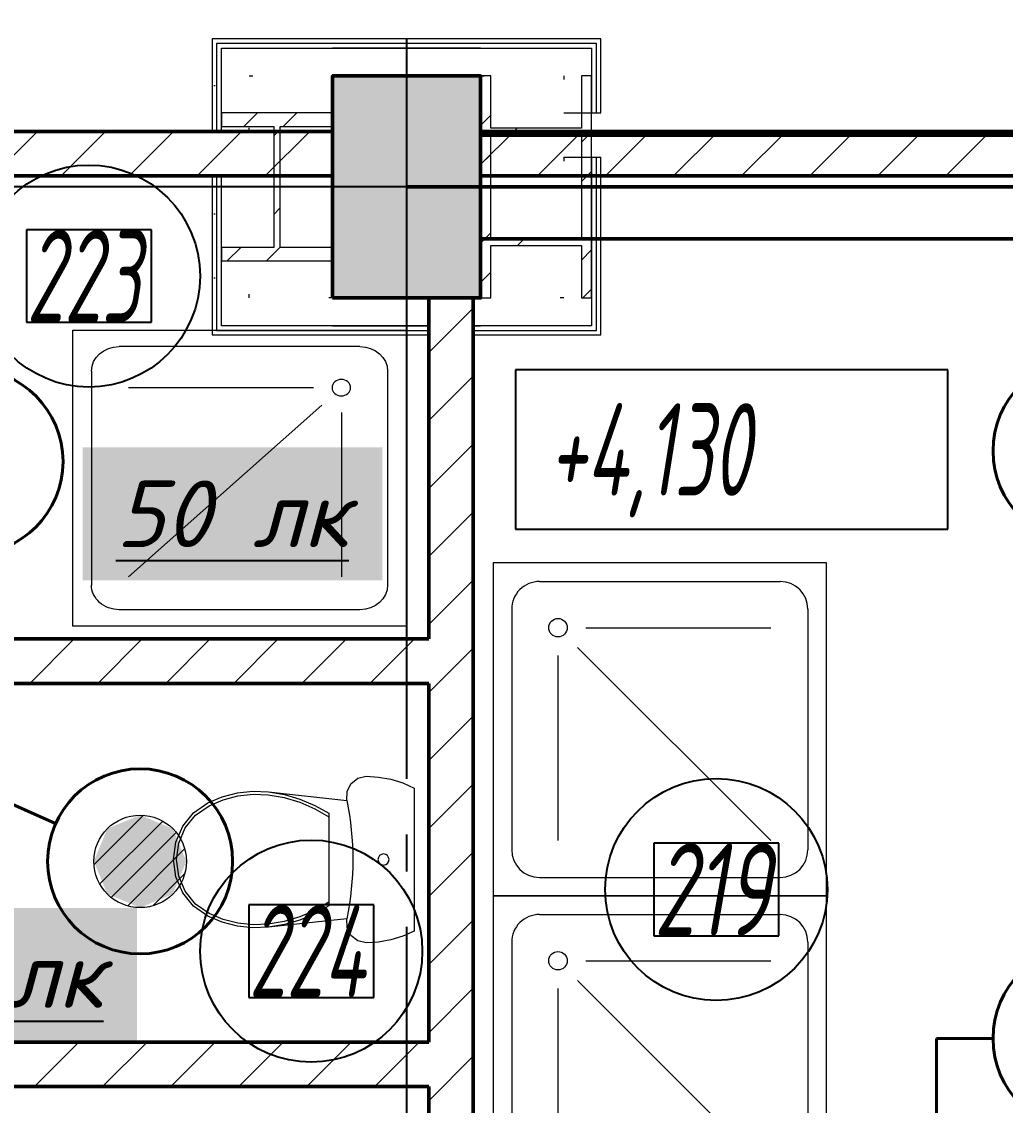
# Model space of a CAD drawing. Header units: millimetres. Extents: x 0 to 1286, y 0 to 420.
# Drawn here: x 267.79 to 294.36, y 254.77 to 284.05 of the extents above; entities that cross this region are included whole.
import ezdxf

# ---------------------------------------------------------------- set-up
doc = ezdxf.new("R2010")
doc.units = ezdxf.units.MM
for name, pattern in [('ГОСТ 2.303 5', [24, 20, -1.5, 1, -1.5]), ('СПКБ-0000-000-АР#002$0$Achse', [2300, 0, -800, 1500, 0]), ('СПКБ-0000-000-АР#002$0$Разомкнутая', [1058.333302, 634.99999, -423.333311]), ('СПКБ-0000-000-АР#002$0$Штрихпунктирная', [900, 500, -200, 0, -200])]:
    doc.linetypes.add(name, pattern=pattern)
for name, color, linetype in [('Viewport2ForCustomObjects_0', 7, 'Continuous'), ('Номер помещения', 7, 'Continuous'), ('СПКБ-0000-000-АР#002$0$Колонны новые', 7, 'Continuous'), ('СПКБ-0000-000-АР#002$0$Колонны существующие', 7, 'Continuous'), ('СПКБ-0000-000-АР#002$0$Стены', 7, 'Continuous'), ('Строительные оси', 7, 'Continuous'), ('ЭО_РАБОЧЕЕ ОСВЕЩЕНИЕ', 7, 'Continuous')]:
    doc.layers.add(name, color=color, linetype=linetype)
for name, color, linetype, lineweight, true_color in [('СПКБ-0000-000-АР#002$0$Колонны новые_Ном._пера__108', 7, 'Continuous', 13, 0xfd8379), ('СПКБ-0000-000-АР#002$0$Колонны существующие_Ном._пера__102', 7, 'Continuous', 13, 0xcccccc), ('СПКБ-0000-000-АР#002$0$Линии_Ном._пера__4', 7, 'Continuous', 20, 0x029e21), ('СПКБ-0000-000-АР#002$0$Стены_Ном._пера__58', 7, 'Continuous', 50, 0xdf0000), ('СПКБ-0000-000-АР#002$0$Стены_Ном._пера__68', 7, 'Continuous', 20, 0xfd4435)]:
    doc.layers.add(name, color=color, linetype=linetype, lineweight=lineweight, true_color=true_color)
for name, color, linetype, lineweight in [('СПКБ-0000-000-АР#002$0$Колонны новые_Ном._пера__20', 1, 'Continuous', 20), ('СПКБ-0000-000-АР#002$0$Колонны существующие_Ном._пера__141', 7, 'Continuous', 50), ('СПКБ-0000-000-АР#002$0$Линии_Ном._пера__141', 7, 'Continuous', 50), ('СПКБ-0000-000-АР#002$0$Сантехника_Ном._пера__6', 5, 'Continuous', 9), ('СПКБ-0000-000-АР#002$0$Стены_Ном._пера__1', 7, 'Continuous', 13), ('СПКБ-0000-000-АР#002$0$Стены_Ном._пера__20', 1, 'Continuous', 20)]:
    doc.layers.add(name, color=color, linetype=linetype, lineweight=lineweight)
doc.styles.add('1.8', font='isocpeui.ttf', dxfattribs={"height": 1.8})
doc.styles.add('CustomTextStyle26', font='isocpeui.ttf', dxfattribs={"width": 0.652252, "height": 2.5})
doc.styles.add('CustomTextStyle30', font='isocpeui.ttf', dxfattribs={"width": 0.592601, "height": 2.5})
doc.styles.add('CustomTextStyle31', font='isocpeui.ttf', dxfattribs={"width": 0.592601, "height": 2.5})
doc.styles.add('CustomTextStyle47', font='isocpeui.ttf', dxfattribs={"width": 0.594182, "height": 2.5})
pattern_1 = [(45, (0, 0), (-91.9239, 91.9239), [])]
pattern_2 = [(0, (0, 0), (0, 173.205), [0, -100]), (0, (50, 86.6), (0, 173.205), [0, -100])]
pattern_3 = [(45, (0, 0), (-159.099, 159.099), []), (45, (-53.03, 53.03), (-159.099, 159.099), [])]

# ---------------------------------------------------------------- blocks, each defined once
blk = doc.blocks.new('*E728')
at = {"layer": 'Номер помещения', "color": 7, "linetype": 'Continuous', "true_color": 0xffffff}
for p, q in [((-66.459, 157.699), (-69.834, 157.699)), ((-69.834, 157.699), (-69.834, 155.199)), ((-66.459, 155.199), (-66.459, 157.699)), ((-69.834, 155.199), (-66.459, 155.199)), ((-69.834, 155.199), (-69.834, 155.199)), ((-49.514, 141.119), (-52.889, 141.119)), ((-52.889, 141.119), (-52.889, 138.619)), ((-49.514, 138.619), (-49.514, 141.119)), ((-60.456, 139.455), (-63.831, 139.455)), ((-63.831, 139.455), (-63.831, 136.955)), ((-60.456, 136.955), (-60.456, 139.455)), ((-52.889, 138.619), (-49.514, 138.619)), ((-52.889, 138.619), (-52.889, 138.619)), ((-63.831, 136.955), (-60.456, 136.955)), ((-63.831, 136.955), (-63.831, 136.955))]:
    blk.add_line(p, q, dxfattribs=at)
at = {"layer": 'Номер помещения', "color": 6, "linetype": 'Continuous'}
for p, q in [((-44.948, 153.91), (-56.624, 153.91)), ((-56.624, 153.91), (-56.624, 149.61)), ((-44.948, 149.61), (-44.948, 153.91)), ((-56.624, 149.61), (-44.948, 149.61))]:
    blk.add_line(p, q, dxfattribs=at)
for centre in [(-68.147, 156.449), (-51.202, 139.869), (-62.144, 138.205)]:
    blk.add_circle(centre, 3, dxfattribs=at)
at = {"layer": 'Строительные оси', "color": 3, "linetype": 'ГОСТ 2.303 5', "lineweight": 25}
for p, q in [((-59.569, 258.857), (-59.569, -45.143)), ((280.431, 158.857), (-283.569, 158.857))]:
    blk.add_line(p, q, dxfattribs=at)
at = {"layer": 'ЭО_РАБОЧЕЕ ОСВЕЩЕНИЕ', "color": 5, "lineweight": 40}
for p, q in [((-80.268, 146.67), (-69.048, 141.651)), ((-43.726, 135.846), (-45.254, 135.846)), ((-45.254, 135.846), (-45.254, 109.859))]:
    blk.add_line(p, q, dxfattribs=at)
at = {"layer": 'ЭО_РАБОЧЕЕ ОСВЕЩЕНИЕ', "color": 5, "lineweight": 0}
for p, q in [((-68.012, 140.535), (-66.671, 141.876)), ((-67.856, 140.018), (-66.154, 141.72)), ((-67.546, 139.654), (-65.79, 141.411)), ((-67.101, 139.426), (-65.562, 140.965)), ((-66.426, 139.427), (-65.563, 140.29))]:
    blk.add_line(p, q, dxfattribs=at)
at = {"layer": 'ЭО_РАБОЧЕЕ ОСВЕЩЕНИЕ', "color": 5, "lineweight": 40}
for centre in [(-41.226, 151.722), (-71.345, 151.435), (-66.766, 140.63), (-41.226, 135.846)]:
    blk.add_circle(centre, 2.5, dxfattribs=at)
at = {"layer": 'ЭО_РАБОЧЕЕ ОСВЕЩЕНИЕ', "color": 7, "lineweight": 0}
blk.add_circle((-66.766, 140.63), 1.25, dxfattribs=at)
at = {"layer": 'ЭО_РАБОЧЕЕ ОСВЕЩЕНИЕ', "color": 5, "lineweight": 0}
for points in [[(-66.766, 141.88), (-67.65, 141.514), (-65.882, 141.514)], [(-67.65, 141.514), (-68.016, 140.63), (-65.516, 140.63)], [(-67.65, 141.514), (-65.882, 141.514), (-65.516, 140.63)], [(-68.016, 140.63), (-67.65, 139.746), (-65.882, 139.746)], [(-68.016, 140.63), (-65.516, 140.63), (-65.882, 139.746)], [(-67.65, 139.746), (-65.882, 139.746), (-66.766, 139.38)]]:
    blk.add_solid(points, dxfattribs=at)
at = {"layer": 'Номер помещения', "linetype": 'Continuous'}
for s, style, width, p in [('223', 'CustomTextStyle30', 0.592601, (-69.834, 155.199)), ('219', 'CustomTextStyle26', 0.652252, (-52.889, 138.619)), ('224', 'CustomTextStyle31', 0.592601, (-63.831, 136.955))]:
    blk.add_text(s, height=2.5, dxfattribs=dict(at, style=style, width=width)).set_placement(p)
at = {"layer": 'Номер помещения', "color": 0, "linetype": 'Continuous', "style": 'CustomTextStyle47', "width": 0.594182}
blk.add_text('+4,130', height=2.5, dxfattribs=at).set_placement((-55.724, 150.51))
blk = doc.blocks.new('СПКБ-0000-000-АР#002$0$Стена_22', base_point=(-5776.7, 16085.7))
at = {"layer": 'СПКБ-0000-000-АР#002$0$Стены_Ном._пера__20', "linetype": 'Continuous', "lineweight": 20}
h = blk.add_hatch(dxfattribs=at)
h.set_pattern_fill('КИРПИЧ_ОБЫКНОВЕННЫЙ', color=1, style=0, pattern_type=2)
h.set_pattern_definition(pattern_1)
h.paths.add_polyline_path([(-5896.7, 15585.7), (-5896.6, 10825.7), (-5781.6, 10825.7), (-5776.6, 10825.7), (-5776.7, 15585.7)])
at = {"layer": 'СПКБ-0000-000-АР#002$0$Стены_Ном._пера__58', "color": 12, "linetype": 'Continuous', "lineweight": 50, "true_color": 0xdf0000, "flags": 128}
for points in [[(-5896.7, 15585.7), (-5896.7, 14664.1)], [(-5776.6, 11205.7), (-5776.7, 15585.7)], [(-5896.7, 14544.1), (-5896.7, 13574.2)], [(-5896.7, 13454.2), (-5896.6, 10825.7)]]:
    blk.add_lwpolyline(points, dxfattribs=at)
blk = doc.blocks.new('СПКБ-0000-000-АР#002$0$Стена_48', base_point=(-5893.7, 16035.7))
at = {"layer": 'СПКБ-0000-000-АР#002$0$Стены_Ном._пера__20', "linetype": 'Continuous', "lineweight": 20}
h = blk.add_hatch(dxfattribs=at)
h.set_pattern_fill('КИРПИЧ_ОБЫКНОВЕННЫЙ', color=1, style=0, pattern_type=2)
h.set_pattern_definition(pattern_1)
h.paths.add_polyline_path([(-2473.7, 15915.7), (-2353.7, 16035.7), (-5756.9, 16035.7), (-5756.9, 15915.7)])
at = {"layer": 'СПКБ-0000-000-АР#002$0$Стены_Ном._пера__58', "color": 12, "linetype": 'Continuous', "lineweight": 50, "true_color": 0xdf0000, "flags": 128}
for points in [[(-2353.7, 16035.7), (-5756.9, 16035.7)], [(-5756.9, 15915.7), (-2473.7, 15915.7)]]:
    blk.add_lwpolyline(points, dxfattribs=at)
blk = doc.blocks.new('СПКБ-0000-000-АР#002$0$Стена_70', base_point=(-7574.4, 14544.1))
at = {"layer": 'СПКБ-0000-000-АР#002$0$Стены_Ном._пера__20', "linetype": 'Continuous', "lineweight": 20}
h = blk.add_hatch(dxfattribs=at)
h.set_pattern_fill('КИРПИЧ_ОБЫКНОВЕННЫЙ', color=1, style=0, pattern_type=2)
h.set_pattern_definition(pattern_1)
h.paths.add_polyline_path([(-7454.4, 14544.1), (-5896.7, 14544.1), (-5896.7, 14664.1), (-7454.4, 14664.1)])
at = {"layer": 'СПКБ-0000-000-АР#002$0$Стены_Ном._пера__58', "color": 12, "linetype": 'Continuous', "lineweight": 50, "true_color": 0xdf0000, "flags": 128}
for points in [[(-5896.7, 14664.1), (-7454.4, 14664.1)], [(-7454.4, 14544.1), (-5896.7, 14544.1)]]:
    blk.add_lwpolyline(points, dxfattribs=at)
blk = doc.blocks.new('СПКБ-0000-000-АР#002$0$Стена_78', base_point=(-9054.4, 13454.2))
at = {"layer": 'СПКБ-0000-000-АР#002$0$Стены_Ном._пера__20', "linetype": 'Continuous', "lineweight": 20}
h = blk.add_hatch(dxfattribs=at)
h.set_pattern_fill('КИРПИЧ_ОБЫКНОВЕННЫЙ', color=1, style=0, pattern_type=2)
h.set_pattern_definition(pattern_1)
h.paths.add_polyline_path([(-9054.4, 13454.2), (-5896.7, 13454.2), (-5896.7, 13574.2), (-8934.4, 13574.2)])
at = {"layer": 'СПКБ-0000-000-АР#002$0$Стены_Ном._пера__58', "color": 12, "linetype": 'Continuous', "lineweight": 50, "true_color": 0xdf0000, "flags": 128}
for points in [[(-5896.7, 13574.2), (-7454.4, 13574.2)], [(-9054.4, 13454.2), (-5896.7, 13454.2)]]:
    blk.add_lwpolyline(points, dxfattribs=at)
blk = doc.blocks.new('СПКБ-0000-000-АР#002$0$Стена_79', base_point=(-9054.4, 16035.7))
at = {"layer": 'СПКБ-0000-000-АР#002$0$Стены_Ном._пера__20', "linetype": 'Continuous', "lineweight": 20}
h = blk.add_hatch(dxfattribs=at)
h.set_pattern_fill('КИРПИЧ_ОБЫКНОВЕННЫЙ', color=1, style=0, pattern_type=2)
h.set_pattern_definition(pattern_1)
h.paths.add_polyline_path([(-6156.9, 15915.7), (-6156.9, 16035.7), (-9054.4, 16035.7), (-8934.4, 15915.7)])
at = {"layer": 'СПКБ-0000-000-АР#002$0$Стены_Ном._пера__58', "color": 12, "linetype": 'Continuous', "lineweight": 50, "true_color": 0xdf0000, "flags": 128}
for points in [[(-6156.9, 16035.7), (-9054.4, 16035.7)], [(-7454.4, 15915.7), (-6156.9, 15915.7)]]:
    blk.add_lwpolyline(points, dxfattribs=at)
blk = doc.blocks.new('СПКБ-0000-000-АР#002$0$Стена_168', base_point=(-6381.8, 15585.7))
at = {"layer": 'СПКБ-0000-000-АР#002$0$Стены_Ном._пера__20', "linetype": 'Continuous', "lineweight": 20}
h = blk.add_hatch(dxfattribs=at)
h.set_pattern_fill('ШТУКАТУРКА', color=1, style=0, pattern_type=2)
h.set_pattern_definition(pattern_2)
h.paths.add_polyline_path([(-6481.8, 15485.7), (-6156.9, 15485.7), (-6156.9, 15497.7), (-6469.8, 15497.7)])
h = blk.add_hatch(dxfattribs=at)
h.set_pattern_fill('ШТУКАТУРКА', color=1, style=0, pattern_type=2)
h.set_pattern_definition(pattern_2)
h.paths.add_polyline_path([(-6156.9, 15510.7), (-6456.8, 15510.7), (-6469.8, 15497.7), (-6156.9, 15497.7)])
h = blk.add_hatch(dxfattribs=at)
h.set_pattern_fill('ШТУКАТУРКА', color=1, style=0, pattern_type=2)
h.set_pattern_definition(pattern_2)
h.paths.add_polyline_path([(-6156.9, 15497.7), (-5896.7, 15497.7), (-5896.7, 15510.7), (-6156.9, 15510.7)])
h = blk.add_hatch(dxfattribs=at)
h.set_pattern_fill('ШТУКАТУРКА', color=1, style=0, pattern_type=2)
h.set_pattern_definition(pattern_2)
h.paths.add_polyline_path([(-6156.9, 15485.7), (-5896.7, 15485.7), (-5896.7, 15497.7), (-6156.9, 15497.7)])
at = {"layer": 'СПКБ-0000-000-АР#002$0$Стены_Ном._пера__1', "color": 7, "linetype": 'СПКБ-0000-000-АР#002$0$Achse', "lineweight": 13, "flags": 128}
blk.add_lwpolyline([(-6156.9, 15585.7), (-6381.8, 15585.7)], dxfattribs=at)
at = {"layer": 'СПКБ-0000-000-АР#002$0$Стены_Ном._пера__1', "color": 7, "linetype": 'Continuous', "lineweight": 13, "flags": 128}
blk.add_lwpolyline([(-5896.7, 15585.7), (-5896.7, 15510.7)], dxfattribs=at)
at = {"layer": 'СПКБ-0000-000-АР#002$0$Стены_Ном._пера__20', "color": 1, "linetype": 'Continuous', "lineweight": 20, "flags": 128}
for points in [[(-5896.7, 15510.7), (-5896.7, 15497.7)], [(-5896.7, 15497.7), (-5896.7, 15485.7)], [(-6481.8, 15485.7), (-5896.7, 15485.7)]]:
    blk.add_lwpolyline(points, dxfattribs=at)
at = {"layer": 'СПКБ-0000-000-АР#002$0$Стены_Ном._пера__68', "color": 20, "linetype": 'Continuous', "lineweight": 20, "true_color": 0xfd4435}
for p, q in [((-6469.8, 15497.7), (-6156.9, 15497.7)), ((-6156.9, 15510.7), (-6456.8, 15510.7)), ((-6156.9, 15510.7), (-5896.7, 15510.7)), ((-5896.7, 15510.7), (-6156.9, 15510.7)), ((-6156.9, 15497.7), (-5896.7, 15497.7))]:
    blk.add_line(p, q, dxfattribs=at)
blk = doc.blocks.new('СПКБ-0000-000-АР#002$0$Стена_169', base_point=(-6381.8, 15585.7))
at = {"layer": 'СПКБ-0000-000-АР#002$0$Стены_Ном._пера__20', "linetype": 'Continuous', "lineweight": 20}
h = blk.add_hatch(dxfattribs=at)
h.set_pattern_fill('ШТУКАТУРКА', color=1, style=0, pattern_type=2)
h.set_pattern_definition(pattern_2)
h.paths.add_polyline_path([(-6481.8, 15915.7), (-6481.8, 15485.7), (-6469.8, 15497.7), (-6469.8, 15915.7)])
h = blk.add_hatch(dxfattribs=at)
h.set_pattern_fill('ШТУКАТУРКА', color=1, style=0, pattern_type=2)
h.set_pattern_definition(pattern_2)
h.paths.add_polyline_path([(-6456.8, 15510.7), (-6456.8, 15915.7), (-6469.8, 15915.7), (-6469.8, 15497.7)])
at = {"layer": 'СПКБ-0000-000-АР#002$0$Стены_Ном._пера__1', "color": 7, "linetype": 'Continuous', "lineweight": 13, "flags": 128}
blk.add_lwpolyline([(-6381.8, 15915.7), (-6456.8, 15915.7)], dxfattribs=at)
at = {"layer": 'СПКБ-0000-000-АР#002$0$Стены_Ном._пера__1', "color": 7, "linetype": 'СПКБ-0000-000-АР#002$0$Achse', "lineweight": 13, "flags": 128}
blk.add_lwpolyline([(-6381.8, 15585.7), (-6381.8, 15915.7)], dxfattribs=at)
at = {"layer": 'СПКБ-0000-000-АР#002$0$Стены_Ном._пера__20', "color": 1, "linetype": 'Continuous', "lineweight": 20, "flags": 128}
for points in [[(-6469.8, 15915.7), (-6481.8, 15915.7)], [(-6481.8, 15915.7), (-6481.8, 15485.7)], [(-6456.8, 15915.7), (-6469.8, 15915.7)]]:
    blk.add_lwpolyline(points, dxfattribs=at)
at = {"layer": 'СПКБ-0000-000-АР#002$0$Стены_Ном._пера__68', "color": 20, "linetype": 'Continuous', "lineweight": 20, "true_color": 0xfd4435}
for p, q in [((-6469.8, 15915.7), (-6469.8, 15497.7)), ((-6456.8, 15510.7), (-6456.8, 15915.7))]:
    blk.add_line(p, q, dxfattribs=at)
blk = doc.blocks.new('СПКБ-0000-000-АР#002$0$Стена_170', base_point=(-6381.8, 16185.7))
at = {"layer": 'СПКБ-0000-000-АР#002$0$Стены_Ном._пера__20', "linetype": 'Continuous', "lineweight": 20}
h = blk.add_hatch(dxfattribs=at)
h.set_pattern_fill('ШТУКАТУРКА', color=1, style=0, pattern_type=2)
h.set_pattern_definition(pattern_2)
h.paths.add_polyline_path([(-6156.9, 16285.7), (-6481.8, 16285.7), (-6469.8, 16273.7), (-6156.9, 16273.7)])
h = blk.add_hatch(dxfattribs=at)
h.set_pattern_fill('ШТУКАТУРКА', color=1, style=0, pattern_type=2)
h.set_pattern_definition(pattern_2)
h.paths.add_polyline_path([(-5756.9, 16285.7), (-6156.9, 16285.7), (-6156.9, 16273.7), (-5756.9, 16273.7)])
h = blk.add_hatch(dxfattribs=at)
h.set_pattern_fill('ШТУКАТУРКА', color=1, style=0, pattern_type=2)
h.set_pattern_definition(pattern_2)
h.paths.add_polyline_path([(-5431.9, 16285.7), (-5756.9, 16285.7), (-5756.9, 16273.7), (-5443.9, 16273.7)])
h = blk.add_hatch(dxfattribs=at)
h.set_pattern_fill('ШТУКАТУРКА', color=1, style=0, pattern_type=2)
h.set_pattern_definition(pattern_2)
h.paths.add_polyline_path([(-6456.8, 16260.7), (-6156.9, 16260.7), (-6156.9, 16273.7), (-6469.8, 16273.7)])
h = blk.add_hatch(dxfattribs=at)
h.set_pattern_fill('ШТУКАТУРКА', color=1, style=0, pattern_type=2)
h.set_pattern_definition(pattern_2)
h.paths.add_polyline_path([(-5756.9, 16273.7), (-6156.9, 16273.7), (-6156.9, 16260.7), (-5756.9, 16260.7)])
h = blk.add_hatch(dxfattribs=at)
h.set_pattern_fill('ШТУКАТУРКА', color=1, style=0, pattern_type=2)
h.set_pattern_definition(pattern_2)
h.paths.add_polyline_path([(-5756.9, 16260.7), (-5456.9, 16260.7), (-5443.9, 16273.7), (-5756.9, 16273.7)])
at = {"layer": 'СПКБ-0000-000-АР#002$0$Стены_Ном._пера__1', "color": 7, "linetype": 'СПКБ-0000-000-АР#002$0$Achse', "lineweight": 13, "flags": 128}
for points in [[(-6381.8, 16185.7), (-6156.9, 16185.7)], [(-5756.9, 16185.7), (-5531.9, 16185.7)]]:
    blk.add_lwpolyline(points, dxfattribs=at)
at = {"layer": 'СПКБ-0000-000-АР#002$0$Стены_Ном._пера__20', "color": 1, "linetype": 'Continuous', "lineweight": 20, "flags": 128}
blk.add_lwpolyline([(-5431.9, 16285.7), (-6481.8, 16285.7)], dxfattribs=at)
at = {"layer": 'СПКБ-0000-000-АР#002$0$Стены_Ном._пера__68', "color": 20, "linetype": 'Continuous', "lineweight": 20, "true_color": 0xfd4435}
for p, q in [((-6156.9, 16273.7), (-6469.8, 16273.7)), ((-6456.8, 16260.7), (-6156.9, 16260.7)), ((-5756.9, 16273.7), (-6156.9, 16273.7)), ((-5756.9, 16260.7), (-6156.9, 16260.7)), ((-6156.9, 16260.7), (-5756.9, 16260.7)), ((-5443.9, 16273.7), (-5756.9, 16273.7)), ((-5756.9, 16260.7), (-5456.9, 16260.7))]:
    blk.add_line(p, q, dxfattribs=at)
blk = doc.blocks.new('СПКБ-0000-000-АР#002$0$Стена_171', base_point=(-5531.9, 15585.7))
at = {"layer": 'СПКБ-0000-000-АР#002$0$Стены_Ном._пера__20', "linetype": 'Continuous', "lineweight": 20}
h = blk.add_hatch(dxfattribs=at)
h.set_pattern_fill('ШТУКАТУРКА', color=1, style=0, pattern_type=2)
h.set_pattern_definition(pattern_2)
h.paths.add_polyline_path([(-5456.9, 15965.7), (-5456.9, 15510.7), (-5443.9, 15497.7), (-5443.9, 15965.7)])
h = blk.add_hatch(dxfattribs=at)
h.set_pattern_fill('ШТУКАТУРКА', color=1, style=0, pattern_type=2)
h.set_pattern_definition(pattern_2)
h.paths.add_polyline_path([(-5431.9, 15485.7), (-5431.9, 15965.7), (-5443.9, 15965.7), (-5443.9, 15497.7)])
at = {"layer": 'СПКБ-0000-000-АР#002$0$Стены_Ном._пера__1', "color": 7, "linetype": 'Continuous', "lineweight": 13, "flags": 128}
blk.add_lwpolyline([(-5531.9, 15965.7), (-5456.9, 15965.7)], dxfattribs=at)
at = {"layer": 'СПКБ-0000-000-АР#002$0$Стены_Ном._пера__1', "color": 7, "linetype": 'СПКБ-0000-000-АР#002$0$Achse', "lineweight": 13, "flags": 128}
blk.add_lwpolyline([(-5531.9, 15965.7), (-5531.9, 15585.7)], dxfattribs=at)
at = {"layer": 'СПКБ-0000-000-АР#002$0$Стены_Ном._пера__20', "color": 1, "linetype": 'Continuous', "lineweight": 20, "flags": 128}
for points in [[(-5456.9, 15965.7), (-5443.9, 15965.7)], [(-5443.9, 15965.7), (-5431.9, 15965.7)], [(-5431.9, 15485.7), (-5431.9, 15965.7)]]:
    blk.add_lwpolyline(points, dxfattribs=at)
at = {"layer": 'СПКБ-0000-000-АР#002$0$Стены_Ном._пера__68', "color": 20, "linetype": 'Continuous', "lineweight": 20, "true_color": 0xfd4435}
for p, q in [((-5456.9, 15965.7), (-5456.9, 15510.7)), ((-5443.9, 15497.7), (-5443.9, 15965.7))]:
    blk.add_line(p, q, dxfattribs=at)
blk = doc.blocks.new('СПКБ-0000-000-АР#002$0$Стена_178', base_point=(-5531.9, 16085.7))
at = {"layer": 'СПКБ-0000-000-АР#002$0$Стены_Ном._пера__20', "linetype": 'Continuous', "lineweight": 20}
h = blk.add_hatch(dxfattribs=at)
h.set_pattern_fill('ШТУКАТУРКА', color=1, style=0, pattern_type=2)
h.set_pattern_definition(pattern_2)
h.paths.add_polyline_path([(-5431.9, 16085.7), (-5431.9, 16285.7), (-5443.9, 16273.7), (-5443.9, 16085.7)])
h = blk.add_hatch(dxfattribs=at)
h.set_pattern_fill('ШТУКАТУРКА', color=1, style=0, pattern_type=2)
h.set_pattern_definition(pattern_2)
h.paths.add_polyline_path([(-5456.9, 16260.7), (-5456.9, 16085.7), (-5443.9, 16085.7), (-5443.9, 16273.7)])
at = {"layer": 'СПКБ-0000-000-АР#002$0$Стены_Ном._пера__1', "color": 7, "linetype": 'СПКБ-0000-000-АР#002$0$Achse', "lineweight": 13, "flags": 128}
blk.add_lwpolyline([(-5531.9, 16185.7), (-5531.9, 16085.7)], dxfattribs=at)
at = {"layer": 'СПКБ-0000-000-АР#002$0$Стены_Ном._пера__1', "color": 7, "linetype": 'Continuous', "lineweight": 13, "flags": 128}
blk.add_lwpolyline([(-5531.9, 16085.7), (-5456.9, 16085.7)], dxfattribs=at)
at = {"layer": 'СПКБ-0000-000-АР#002$0$Стены_Ном._пера__20', "color": 1, "linetype": 'Continuous', "lineweight": 20, "flags": 128}
for points in [[(-5431.9, 16085.7), (-5431.9, 16285.7)], [(-5456.9, 16085.7), (-5443.9, 16085.7)], [(-5443.9, 16085.7), (-5431.9, 16085.7)]]:
    blk.add_lwpolyline(points, dxfattribs=at)
at = {"layer": 'СПКБ-0000-000-АР#002$0$Стены_Ном._пера__68', "color": 20, "linetype": 'Continuous', "lineweight": 20, "true_color": 0xfd4435}
for p, q in [((-5456.9, 16260.7), (-5456.9, 16085.7)), ((-5443.9, 16085.7), (-5443.9, 16273.7))]:
    blk.add_line(p, q, dxfattribs=at)
blk = doc.blocks.new('СПКБ-0000-000-АР#002$0$Стена_179', base_point=(-5776.7, 15585.7))
at = {"layer": 'СПКБ-0000-000-АР#002$0$Стены_Ном._пера__20', "linetype": 'Continuous', "lineweight": 20}
h = blk.add_hatch(dxfattribs=at)
h.set_pattern_fill('ШТУКАТУРКА', color=1, style=0, pattern_type=2)
h.set_pattern_definition(pattern_2)
h.paths.add_polyline_path([(-5776.7, 15497.7), (-5756.9, 15497.7), (-5756.9, 15510.7), (-5776.7, 15510.7)])
h = blk.add_hatch(dxfattribs=at)
h.set_pattern_fill('ШТУКАТУРКА', color=1, style=0, pattern_type=2)
h.set_pattern_definition(pattern_2)
h.paths.add_polyline_path([(-5776.7, 15485.7), (-5756.9, 15485.7), (-5756.9, 15497.7), (-5776.7, 15497.7)])
h = blk.add_hatch(dxfattribs=at)
h.set_pattern_fill('ШТУКАТУРКА', color=1, style=0, pattern_type=2)
h.set_pattern_definition(pattern_2)
h.paths.add_polyline_path([(-5456.9, 15510.7), (-5756.9, 15510.7), (-5756.9, 15497.7), (-5443.9, 15497.7)])
h = blk.add_hatch(dxfattribs=at)
h.set_pattern_fill('ШТУКАТУРКА', color=1, style=0, pattern_type=2)
h.set_pattern_definition(pattern_2)
h.paths.add_polyline_path([(-5756.9, 15485.7), (-5431.9, 15485.7), (-5443.9, 15497.7), (-5756.9, 15497.7)])
at = {"layer": 'СПКБ-0000-000-АР#002$0$Стены_Ном._пера__1', "color": 7, "linetype": 'Continuous', "lineweight": 13, "flags": 128}
blk.add_lwpolyline([(-5776.7, 15585.7), (-5776.7, 15510.7)], dxfattribs=at)
at = {"layer": 'СПКБ-0000-000-АР#002$0$Стены_Ном._пера__1', "color": 7, "linetype": 'СПКБ-0000-000-АР#002$0$Achse', "lineweight": 13, "flags": 128}
blk.add_lwpolyline([(-5531.9, 15585.7), (-5756.9, 15585.7)], dxfattribs=at)
at = {"layer": 'СПКБ-0000-000-АР#002$0$Стены_Ном._пера__20', "color": 1, "linetype": 'Continuous', "lineweight": 20, "flags": 128}
for points in [[(-5776.7, 15510.7), (-5776.7, 15497.7)], [(-5776.7, 15497.7), (-5776.7, 15485.7)], [(-5776.7, 15485.7), (-5431.9, 15485.7)]]:
    blk.add_lwpolyline(points, dxfattribs=at)
at = {"layer": 'СПКБ-0000-000-АР#002$0$Стены_Ном._пера__68', "color": 20, "linetype": 'Continuous', "lineweight": 20, "true_color": 0xfd4435}
for p, q in [((-5776.7, 15510.7), (-5756.9, 15510.7)), ((-5756.9, 15510.7), (-5776.7, 15510.7)), ((-5776.7, 15497.7), (-5756.9, 15497.7)), ((-5456.9, 15510.7), (-5756.9, 15510.7)), ((-5756.9, 15497.7), (-5443.9, 15497.7))]:
    blk.add_line(p, q, dxfattribs=at)
blk = doc.blocks.new('СПКБ-0000-000-АР#002$0$Стена_180', base_point=(-6381.8, 16035.7))
at = {"layer": 'СПКБ-0000-000-АР#002$0$Стены_Ном._пера__20', "linetype": 'Continuous', "lineweight": 20}
h = blk.add_hatch(dxfattribs=at)
h.set_pattern_fill('ШТУКАТУРКА', color=1, style=0, pattern_type=2)
h.set_pattern_definition(pattern_2)
h.paths.add_polyline_path([(-6481.8, 16285.7), (-6481.8, 16035.7), (-6469.8, 16035.7), (-6469.8, 16273.7)])
h = blk.add_hatch(dxfattribs=at)
h.set_pattern_fill('ШТУКАТУРКА', color=1, style=0, pattern_type=2)
h.set_pattern_definition(pattern_2)
h.paths.add_polyline_path([(-6456.8, 16035.7), (-6456.8, 16260.7), (-6469.8, 16273.7), (-6469.8, 16035.7)])
at = {"layer": 'СПКБ-0000-000-АР#002$0$Стены_Ном._пера__1', "color": 7, "linetype": 'СПКБ-0000-000-АР#002$0$Achse', "lineweight": 13, "flags": 128}
blk.add_lwpolyline([(-6381.8, 16035.7), (-6381.8, 16185.7)], dxfattribs=at)
at = {"layer": 'СПКБ-0000-000-АР#002$0$Стены_Ном._пера__1', "color": 7, "linetype": 'Continuous', "lineweight": 13, "flags": 128}
blk.add_lwpolyline([(-6381.8, 16035.7), (-6456.8, 16035.7)], dxfattribs=at)
at = {"layer": 'СПКБ-0000-000-АР#002$0$Стены_Ном._пера__20', "color": 1, "linetype": 'Continuous', "lineweight": 20, "flags": 128}
for points in [[(-6481.8, 16285.7), (-6481.8, 16035.7)], [(-6469.8, 16035.7), (-6481.8, 16035.7)], [(-6456.8, 16035.7), (-6469.8, 16035.7)]]:
    blk.add_lwpolyline(points, dxfattribs=at)
at = {"layer": 'СПКБ-0000-000-АР#002$0$Стены_Ном._пера__68', "color": 20, "linetype": 'Continuous', "lineweight": 20, "true_color": 0xfd4435}
for p, q in [((-6469.8, 16273.7), (-6469.8, 16035.7)), ((-6456.8, 16035.7), (-6456.8, 16260.7))]:
    blk.add_line(p, q, dxfattribs=at)
blk = doc.blocks.new('СПКБ-0000-000-АР#002$0$Колонна_73', base_point=(-6306.9, 15885.7))
at = {"layer": 'СПКБ-0000-000-АР#002$0$Колонны новые_Ном._пера__108', "linetype": 'Continuous', "lineweight": 13, "true_color": 0xfd8379}
h = blk.add_hatch(dxfattribs=at)
h.set_pattern_fill('СТАЛЬ', color=11, style=0, pattern_type=2)
h.set_pattern_definition(pattern_3)
h.paths.add_polyline_path([(-6156.9, 15685.7), (-6156.9, 15722.4), (-6298.1, 15722.4), (-6298.1, 16049.1), (-6156.9, 16049.1), (-6156.9, 16085.7), (-6456.9, 16085.7), (-6456.9, 16049.1), (-6315.6, 16049.1), (-6315.6, 15722.4), (-6456.9, 15722.4), (-6456.9, 15685.7)])
at = {"layer": 'СПКБ-0000-000-АР#002$0$Колонны новые_Ном._пера__20', "color": 1, "linetype": 'Continuous', "lineweight": 20}
for p, q in [((-6156.9, 16085.7), (-6456.9, 16085.7)), ((-6456.9, 16085.7), (-6456.9, 16049.1)), ((-6156.9, 16049.1), (-6156.9, 16085.7)), ((-6456.9, 16049.1), (-6315.6, 16049.1)), ((-6315.6, 16049.1), (-6315.6, 15722.4)), ((-6298.1, 15722.4), (-6298.1, 16049.1)), ((-6298.1, 16049.1), (-6156.9, 16049.1)), ((-6315.6, 15722.4), (-6456.9, 15722.4)), ((-6456.9, 15722.4), (-6456.9, 15685.7)), ((-6156.9, 15722.4), (-6298.1, 15722.4)), ((-6156.9, 15685.7), (-6156.9, 15722.4)), ((-6456.9, 15685.7), (-6156.9, 15685.7))]:
    blk.add_line(p, q, dxfattribs=at)
blk = doc.blocks.new('СПКБ-0000-000-АР#002$0$Колонна_74', base_point=(-5606.9, 15735.7))
at = {"layer": 'СПКБ-0000-000-АР#002$0$Колонны новые_Ном._пера__108', "linetype": 'Continuous', "lineweight": 13, "true_color": 0xfd8379}
h = blk.add_hatch(dxfattribs=at)
h.set_pattern_fill('СТАЛЬ', color=11, style=0, pattern_type=2)
h.set_pattern_definition(pattern_3)
h.paths.add_polyline_path([(-5456.9, 15585.7), (-5456.9, 15885.7), (-5484.3, 15885.7), (-5484.3, 15744.5), (-5729.4, 15744.5), (-5729.4, 15885.7), (-5756.9, 15885.7), (-5756.9, 15585.7), (-5729.4, 15585.7), (-5729.4, 15727), (-5484.3, 15727), (-5484.3, 15585.7)])
at = {"layer": 'СПКБ-0000-000-АР#002$0$Колонны новые_Ном._пера__20', "color": 1, "linetype": 'Continuous', "lineweight": 20}
for p, q in [((-5729.4, 15885.7), (-5756.9, 15885.7)), ((-5756.9, 15885.7), (-5756.9, 15585.7)), ((-5729.4, 15744.5), (-5729.4, 15885.7)), ((-5456.9, 15885.7), (-5484.3, 15885.7)), ((-5484.3, 15885.7), (-5484.3, 15744.5)), ((-5456.9, 15585.7), (-5456.9, 15885.7)), ((-5484.3, 15744.5), (-5729.4, 15744.5)), ((-5729.4, 15585.7), (-5729.4, 15727)), ((-5729.4, 15727), (-5484.3, 15727)), ((-5484.3, 15727), (-5484.3, 15585.7)), ((-5756.9, 15585.7), (-5729.4, 15585.7)), ((-5484.3, 15585.7), (-5456.9, 15585.7))]:
    blk.add_line(p, q, dxfattribs=at)
blk = doc.blocks.new('СПКБ-0000-000-АР#002$0$Колонна_75', base_point=(-5606.9, 16035.7))
at = {"layer": 'СПКБ-0000-000-АР#002$0$Колонны новые_Ном._пера__108', "linetype": 'Continuous', "lineweight": 13, "true_color": 0xfd8379}
h = blk.add_hatch(dxfattribs=at)
h.set_pattern_fill('СТАЛЬ', color=11, style=0, pattern_type=2)
h.set_pattern_definition(pattern_3)
h.paths.add_polyline_path([(-5456.9, 15885.7), (-5456.9, 16185.7), (-5484.3, 16185.7), (-5484.3, 16044.5), (-5729.4, 16044.5), (-5729.4, 16185.7), (-5756.9, 16185.7), (-5756.9, 15885.7), (-5729.4, 15885.7), (-5729.4, 16027), (-5484.3, 16027), (-5484.3, 15885.7)])
at = {"layer": 'СПКБ-0000-000-АР#002$0$Колонны новые_Ном._пера__20', "color": 1, "linetype": 'Continuous', "lineweight": 20}
for p, q in [((-5729.4, 16185.7), (-5756.9, 16185.7)), ((-5756.9, 16185.7), (-5756.9, 15885.7)), ((-5729.4, 16044.5), (-5729.4, 16185.7)), ((-5456.9, 16185.7), (-5484.3, 16185.7)), ((-5484.3, 16185.7), (-5484.3, 16044.5)), ((-5456.9, 15885.7), (-5456.9, 16185.7)), ((-5484.3, 16044.5), (-5729.4, 16044.5)), ((-5729.4, 15885.7), (-5729.4, 16027)), ((-5729.4, 16027), (-5484.3, 16027)), ((-5484.3, 16027), (-5484.3, 15885.7)), ((-5756.9, 15885.7), (-5729.4, 15885.7)), ((-5484.3, 15885.7), (-5456.9, 15885.7))]:
    blk.add_line(p, q, dxfattribs=at)
blk = doc.blocks.new('СПКБ-0000-000-АР#002$0$Колонна_116', base_point=(-5956.9, 15885.7))
at = {"layer": 'СПКБ-0000-000-АР#002$0$Колонны существующие_Ном._пера__102', "linetype": 'Continuous', "lineweight": 13, "true_color": 0xcccccc}
blk.add_hatch(color=254, dxfattribs=at).paths.add_polyline_path([(-6156.9, 15585.7), (-5756.9, 15585.7), (-5756.9, 16185.7), (-6156.9, 16185.7)])
at = {"layer": 'СПКБ-0000-000-АР#002$0$Колонны существующие_Ном._пера__141', "color": 7, "linetype": 'Continuous', "lineweight": 50, "flags": 128}
blk.add_lwpolyline([(-6156.9, 15585.7), (-5756.9, 15585.7), (-5756.9, 16185.7), (-6156.9, 16185.7)], close=True, dxfattribs=at)
blk = doc.blocks.new('СПКБ-0000-000-АР#002$0$Shower Tray 70_2')
at = {"layer": 'СПКБ-0000-000-АР#002$0$Сантехника_Ном._пера__6', "color": 5, "linetype": 'Continuous', "lineweight": 9}
for p, q in [((450, 900), (-450, 900)), ((-450, 900), (-450, 0)), ((450, 0), (450, 900)), ((-325, 850), (325, 850)), ((-400, 125), (-400, 775)), ((400, 125), (400, 775)), ((-275, 250), (-275, 750)), ((-222, 228), (300, 750)), ((-200, 175), (300, 175)), ((-325, 50), (325, 50)), ((-450, 0), (450, 0))]:
    blk.add_line(p, q, dxfattribs=at)
blk.add_circle((-275, 175), 25, dxfattribs=at)
for centre, start, end in [((-325, 775), 90, 180), ((325, 775), 0, 90), ((-325, 125), 180, 270), ((325, 125), 270, 0)]:
    blk.add_arc(centre, 75, start, end, dxfattribs=at)
blk = doc.blocks.new('СПКБ-0000-000-АР#002$0$Shower Tray 70_3')
at = {"layer": 'СПКБ-0000-000-АР#002$0$Сантехника_Ном._пера__6', "color": 5, "linetype": 'Continuous', "lineweight": 9}
for p, q in [((400, 900), (-400, 900)), ((-400, 900), (-400, 0)), ((400, 0), (400, 900)), ((-288.9, 850), (288.9, 850)), ((-355.6, 125), (-355.6, 775)), ((355.6, 125), (355.6, 775)), ((-244.4, 250), (-244.4, 750)), ((-197.3, 228), (266.7, 750)), ((-177.8, 175), (266.7, 175)), ((-288.9, 50), (288.9, 50)), ((-400, 0), (400, 0))]:
    blk.add_line(p, q, dxfattribs=at)
for centre, start_param, end_param in [((-288.9, 775), 3.141593, 4.712389), ((288.9, 775), 1.570796, 3.141593), ((-288.9, 125), 4.712389, 6.283185), ((288.9, 125), 0, 1.570796)]:
    blk.add_ellipse(centre, major_axis=(0, -75), ratio=0.888889, start_param=start_param, end_param=end_param, dxfattribs=at)
blk.add_ellipse((-244.4, 175), major_axis=(0, -25), ratio=0.888889, dxfattribs=at)
blk = doc.blocks.new('СПКБ-0000-000-АР#002$0$WC LT 70')
at = {"layer": 'СПКБ-0000-000-АР#002$0$Сантехника_Ном._пера__6', "color": 5, "linetype": 'Continuous', "lineweight": 9}
for p, q in [((-193.2, 650), (-207, 619.2)), ((193.2, 650), (-193.2, 650)), ((207, 619.2), (193.2, 650)), ((-207, 619.2), (-216.9, 587.1)), ((216.9, 587.1), (207, 619.2)), ((-216.9, 587.1), (-223, 554)), ((223, 554), (216.9, 587.1)), ((-223, 554), (-225, 520.5)), ((225, 520.5), (223, 554)), ((-225, 520.5), (-219.8, 497.8)), ((219.8, 497.8), (225, 520.5)), ((-219.8, 497.8), (-205, 479.5)), ((-205, 479.5), (-183.7, 469.1)), ((-183.7, 469.1), (-159.8, 468.6)), ((-159.8, 468.6), (-183.1, 257)), ((159.8, 468.6), (183.7, 469.1)), ((183.1, 257), (159.8, 468.6)), ((183.7, 469.1), (205, 479.5)), ((205, 479.5), (219.8, 497.8)), ((-124.9, 419.3), (-146.5, 381.4)), ((-115.1, 419.3), (-137.4, 381.4)), ((124.9, 419.3), (-124.9, 419.3)), ((137.4, 381.4), (115.1, 419.3)), ((146.5, 381.4), (124.9, 419.3)), ((-146.5, 381.4), (-163.6, 341.4)), ((-137.4, 381.4), (-154.9, 341.2)), ((154.9, 341.2), (137.4, 381.4)), ((163.6, 341.4), (146.5, 381.4)), ((-163.6, 341.4), (-175.8, 299.7)), ((-154.9, 341.2), (-167.5, 299.2)), ((167.5, 299.2), (154.9, 341.2)), ((175.8, 299.7), (163.6, 341.4)), ((-175.8, 299.7), (-183.1, 257)), ((-167.5, 299.2), (-174.9, 256.1)), ((174.9, 256.1), (167.5, 299.2)), ((183.1, 257), (175.8, 299.7)), ((-183.1, 257), (-184.7, 214.7)), ((-174.9, 256.1), (-176.4, 215)), ((176.4, 215), (174.9, 256.1)), ((184.7, 214.7), (183.1, 257)), ((-184.7, 214.7), (-180.1, 172.6)), ((-176.4, 215), (-172, 174)), ((172, 174), (176.4, 215)), ((180.1, 172.6), (184.7, 214.7)), ((-180.1, 172.6), (-169.4, 131.6)), ((-172, 174), (-161.6, 134.1)), ((161.6, 134.1), (172, 174)), ((169.4, 131.6), (180.1, 172.6)), ((-169.4, 131.6), (-152.9, 92.4)), ((-161.6, 134.1), (-145.5, 96)), ((145.5, 96), (161.6, 134.1)), ((152.9, 92.4), (169.4, 131.6)), ((-152.9, 92.4), (-126.3, 54.4)), ((-145.5, 96), (-120.2, 59.8)), ((120.2, 59.8), (145.5, 96)), ((126.3, 54.4), (152.9, 92.4)), ((-120.2, 59.8), (-85.6, 31.8)), ((85.6, 31.8), (120.2, 59.8)), ((-126.3, 54.4), (-90, 25)), ((-85.6, 31.8), (-44.5, 14.1)), ((44.5, 14.1), (85.6, 31.8)), ((90, 25), (126.3, 54.4)), ((-90, 25), (-46.8, 6.4)), ((-46.8, 6.4), (0, 0)), ((-44.5, 14.1), (0, 8)), ((0, 8), (44.5, 14.1)), ((0, 0), (46.8, 6.4)), ((46.8, 6.4), (90, 25))]:
    blk.add_line(p, q, dxfattribs=at)
blk.add_circle((0, 567.4), 15, dxfattribs=at)
blk.add_ellipse((0, -297.8), major_axis=(-802.8, 0), ratio=0.97416, start_param=4.511968, end_param=4.912814, dxfattribs=at)
blk = doc.blocks.new('*E727')
at = {"layer": 'СПКБ-0000-000-АР#002$0$Линии_Ном._пера__141', "color": 7, "linetype": 'СПКБ-0000-000-АР#002$0$Разомкнутая', "lineweight": 50}
for p, q in [((218.75, 208.918), (274.92, 208.918)), ((218.75, 206.111), (274.92, 206.111))]:
    blk.add_line(p, q, dxfattribs=at)
at = {"layer": 'СПКБ-0000-000-АР#002$0$Линии_Ном._пера__4', "color": 104, "linetype": 'СПКБ-0000-000-АР#002$0$Штрихпунктирная', "lineweight": 50, "true_color": 0x029e21}
blk.add_line((216.75, 207.515), (276.75, 207.515), dxfattribs=at)
at = {"layer": 'СПКБ-0000-000-АР#002$0$Колонны новые', "color": 1, "lineweight": 20, "xscale": 0.01, "yscale": 0.01, "zscale": 0.01}
for name, p in [('СПКБ-0000-000-АР#002$0$Колонна_75', (220.25, 209.015)), ('СПКБ-0000-000-АР#002$0$Колонна_73', (213.25, 207.515)), ('СПКБ-0000-000-АР#002$0$Колонна_74', (220.25, 206.015))]:
    blk.add_blockref(name, p, dxfattribs=at)
at = {"layer": 'СПКБ-0000-000-АР#002$0$Колонны существующие', "color": 7, "lineweight": 50, "xscale": 0.01, "yscale": 0.01, "zscale": 0.01}
blk.add_blockref('СПКБ-0000-000-АР#002$0$Колонна_116', (216.75, 207.515), dxfattribs=at)
at = {"layer": 'СПКБ-0000-000-АР#002$0$Сантехника_Ном._пера__6', "color": 5, "linetype": 'Continuous', "lineweight": 9, "yscale": 0.01, "zscale": 10}
for name, p, xscale, rotation in [('СПКБ-0000-000-АР#002$0$Shower Tray 70_3', (216.738, 199.645), -0.01, 90), ('СПКБ-0000-000-АР#002$0$Shower Tray 70_2', (219.09, 192.852), 0.01, 270), ('СПКБ-0000-000-АР#002$0$WC LT 70', (210.454, 189.337), -0.01, 270), ('СПКБ-0000-000-АР#002$0$Shower Tray 70_2', (219.09, 183.852), 0.01, 270)]:
    blk.add_blockref(name, p, dxfattribs=dict(at, xscale=xscale, rotation=rotation))
at = {"layer": 'СПКБ-0000-000-АР#002$0$Стены', "color": 12, "lineweight": 50, "true_color": 0xdf0000, "xscale": 0.01, "yscale": 0.01, "zscale": 0.01}
for name, p in [('СПКБ-0000-000-АР#002$0$Стена_170', (212.5, 210.515)), ('СПКБ-0000-000-АР#002$0$Стена_180', (212.5, 209.015)), ('СПКБ-0000-000-АР#002$0$Стена_178', (221, 209.515)), ('СПКБ-0000-000-АР#002$0$Стена_79', (185.775, 209.015)), ('СПКБ-0000-000-АР#002$0$Стена_48', (217.382, 209.015)), ('СПКБ-0000-000-АР#002$0$Стена_171', (221, 204.515)), ('СПКБ-0000-000-АР#002$0$Стена_169', (212.5, 204.515)), ('СПКБ-0000-000-АР#002$0$Стена_168', (212.5, 204.515)), ('СПКБ-0000-000-АР#002$0$Стена_22', (218.552, 209.515)), ('СПКБ-0000-000-АР#002$0$Стена_179', (218.552, 204.515)), ('СПКБ-0000-000-АР#002$0$Стена_70', (200.575, 194.098)), ('СПКБ-0000-000-АР#002$0$Стена_78', (185.775, 183.199))]:
    blk.add_blockref(name, p, dxfattribs=at)

msp = doc.modelspace()

# ---------------------------------------------------------------- block references
msp.add_blockref('*E727', (61.438, 72.071))
at = {"layer": 'Viewport2ForCustomObjects_0'}
msp.add_blockref('*E728', (337.756, 120.729), dxfattribs=at)

# ---------------------------------------------------------------- texts
at = {"layer": 'ЭО_РАБОЧЕЕ ОСВЕЩЕНИЕ', "char_height": 1.8, "attachment_point": 5, "style": '1.8', "bg_fill": 1, "box_fill_scale": 1.5, "bg_fill_color": 7, "bg_fill_true_color": 16777215, "bg_fill_transparency": 0}
for s, insert in [('{\\L50 лк}', (273.482, 270.752)), ('{\\L75 лк}', (266.844, 258.301))]:
    msp.add_mtext(s, dxfattribs=dict(at, insert=insert))

doc.saveas('drawing.dxf')
